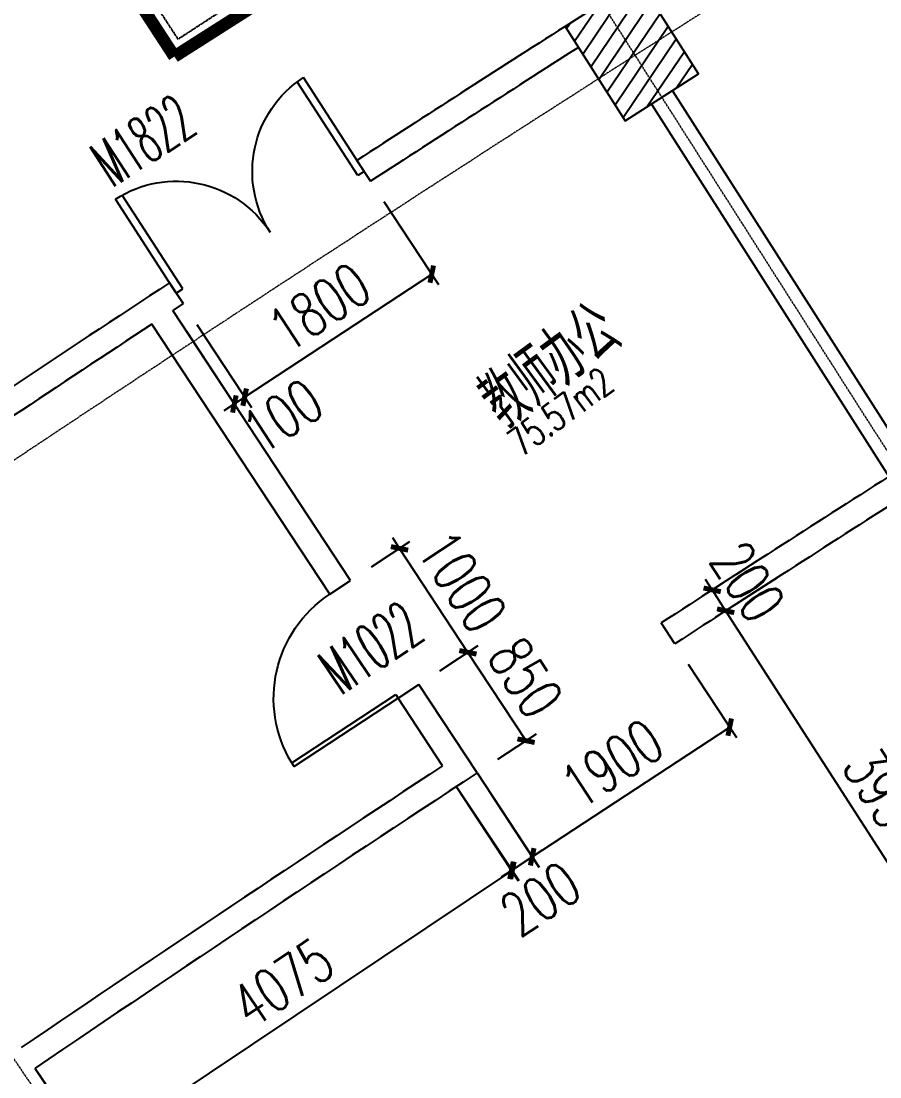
# Model space of a CAD drawing. Header units: millimetres. Extents: x -167 to 12027559, y -6694179 to 6449.
# Drawn here: x 11611601 to 11618505, y -6447995 to -6439510 of the extents above; entities that cross this region are included whole.
import ezdxf
from ezdxf.enums import TextEntityAlignment as Align

# ---------------------------------------------------------------- set-up
doc = ezdxf.new("R2010")
doc.units = ezdxf.units.MM
doc.header["$LTSCALE"] = 10
for name, pattern in [('A1-RG-AXIS$0$CENTER', [50.8, 31.75, -6.35, 6.35, -6.35]), ('A1-RI-F1$0$442 Site - clean$0$DASHED', [0.75, 0.5, -0.25]), ('A1-RI-F1$0$442 Site - clean$0$HIDDEN2', [0.1875, 0.125, -0.0625]), ('A1-RI-F1$0$442 Site - Ground$0$HIDDEN2', [0.1875, 0.125, -0.0625]), ('A1-RI-F1$0$CENTER2', [1.125, 0.75, -0.125, 0.125, -0.125]), ('A1-RI-F1$0$Dash', [6, 3, -3]), ('A1-RI-F1$0$DASHDOT', [1, 0.5, -0.25, 0, -0.25]), ('A1-RI-F1$0$HIDDEN', [0.375, 0.25, -0.125]), ('A1-RI-F1$0$SJX', [9, 6, -3]), ('A1-RI-F1$0$ZXX0', [15, 10, -2.5, 0, -2.5]), ('A1-RI-F1$0$ZXX1000', [18, 15, -1.25, 0.5, -1.25])]:
    doc.linetypes.add(name, pattern=pattern)
for name, color, linetype in [('A1-RD-1F$0$A-GLAZ', 140, 'Continuous'), ('A1-RG-AXIS$0$A-COLU-HATH', 8, 'Continuous'), ('A1-RG-AXIS$0$A-COLUMN', 7, 'Continuous'), ('A1-RI-F1$0$0M-防火分区、防烟分区', 30, 'A1-RI-F1$0$DASHDOT'), ('A1-RI-F1$0$442 Site - clean$0$0-dlc-li-contour', 31, 'A1-RI-F1$0$442 Site - clean$0$DASHED'), ('A1-RI-F1$0$442 Site - clean$0$mry-green area hatch', 76, 'Continuous'), ('A1-RI-F1$0$442 Site - clean$0$mry-roads', 2, 'Continuous'), ('A1-RI-F1$0$442 Site - clean$0$mry-water hatch', 154, 'Continuous'), ('A1-RI-F1$0$442 Site - Ground$0$mry-overhead', 253, 'A1-RI-F1$0$442 Site - Ground$0$HIDDEN2'), ('A1-RI-F1$0$A-DIMS-1：100', 1, 'Continuous'), ('A1-RI-F1$0$A-DOOR', 32, 'Continuous'), ('A1-RI-F1$0$A-FUZHUXIAN', 55, 'Continuous'), ('A1-RI-F1$0$A-STRS-TREA', 50, 'Continuous'), ('A1-RI-F1$0$A-SYMB-AREA', 4, 'Continuous'), ('A1-RI-F1$0$A-SYMB-NAME', 4, 'Continuous'), ('A1-RI-F1$0$A-WALL', 7, 'Continuous'), ('A1-RI-F1$0$G-ACCS', 7, 'Continuous'), ('A1-RI-F1$0$G-EVAC', 5, 'Continuous'), ('A1-RI-F1$0$N-SYMB-DOOR', 13, 'Continuous'), ('A1-RI-F1$0$N-SYMB-DOOR1', 13, 'Continuous'), ('A1-RI-F1$0$N-SYMB-DOOR2', 13, 'Continuous'), ('A1-RI-F1$0$道路中线_N1', 7, 'Continuous'), ('A1-RI-F1$0$道路中线_中科路', 7, 'Continuous'), ('A1-RI-F1$0$道路中线_内部道路', 3, 'A1-RI-F1$0$CENTER2')]:
    doc.layers.add(name, color=color, linetype=linetype)
doc.layers.add('A1-RG-AXIS$0$A-GRID', color=1, linetype='A1-RG-AXIS$0$CENTER', lineweight=9)
doc.layers.add('A1-RI-F1$0$车行道边线', color=5, linetype='A1-RI-F1$0$SJX', lineweight=40)
doc.styles.add('A1-RI-F1$0$ECADI', font='gbeitc.shx', dxfattribs={"width": 0.7, "bigfont": 'gbcbig.shx'})
doc.styles.add('A1-RI-F1$0$ECADI-SYM', font='simplex.shx', dxfattribs={"width": 0.7, "bigfont": 'hztxt.shx'})
doc.styles.add('A1-RI-F1$0$XD2008', font='txt.shx', dxfattribs={"width": 0.7, "bigfont": 'xd-hztxt.shx'})
doc.dimstyles.new('A1-RI-F1$0$XD100$0', dxfattribs={"dimscale": 100, "dimtxt": 3.5, "dimasz": 2, "dimexe": 1, "dimexo": 2, "dimgap": 1, "dimtad": 1, "dimdec": 0, "dimdsep": 46, "dimtxsty": 'A1-RI-F1$0$XD2008', "dimblk1": 'A1-RI-F1$0$_ArchTick', "dimblk2": 'A1-RI-F1$0$_ArchTick', "dimsah": 1, "dimcen": 2.5, "dimclrd": 1, "dimclre": 1, "dimclrt": 4, "dimaunit": 1, "dimadec": 0, "dimazin": 0, "dimtfac": 1, "dimtdec": 0, "dimtix": 1, "dimtmove": 2, "dimatfit": 3, "dimfxl": 0, "dimtolj": 1, "dimtzin": 0, "dimarcsym": 0})

# ---------------------------------------------------------------- blocks, each defined once
blk = doc.blocks.new('A1-RI-F1$0$A-X-D2-60$0$d1000')
at = {"layer": 'A1-RI-F1$0$A-DOOR'}
blk.add_lwpolyline([(1257258.4, 175906.7), (1257258.4, 175941.7), (1256258.2, 175941.7), (1256258.2, 175906.7)], close=True, dxfattribs=at)
blk.add_arc((1257257.6, 175941.7), 1000, 182.00579, 269.95491, dxfattribs=at)
blk = doc.blocks.new('A1-RI-F1$0$5erhfh')
at = {"layer": 'A1-RI-F1$0$A-SYMB-AREA', "style": 'A1-RI-F1$0$ECADI', "width": 0.7}
blk.add_attdef('340M2', text='', height=2.5, dxfattribs=at).set_placement((0, 1.25), align=Align.MIDDLE_LEFT)
at = {"layer": 'A1-RI-F1$0$A-SYMB-NAME', "style": 'A1-RI-F1$0$ECADI', "width": 0.7}
blk.add_attdef('CHINESENAME', (-12.29, 3.09), '', height=4.5, dxfattribs=at)
blk = doc.blocks.new('A1-RG-AXIS$0$colu')
at = {"layer": 'A1-RG-AXIS$0$A-COLU-HATH', "linetype": 'ByBlock'}
h = blk.add_hatch(dxfattribs=at)
h.set_pattern_fill('ANSI31', color=256, scale=888, angle=11, style=0)
h.set_pattern_definition([(56, (-5304, 12651), (-92.02317055, 62.0704123), [])])
h.paths.add_polyline_path([(11591264.2, -6433838.8), (11591158.5, -6433556.8), (11590222.1, -6433907.7), (11590399.9, -6434382.1)])
h.paths.add_polyline_path([(11582705.6, -6437301.3), (11582516, -6436795.2), (11581579.6, -6437146.1), (11581701, -6437474.4)])
h.paths.add_polyline_path([(11590471.6, -6449023.6), (11591079.8, -6449817.4), (11591635.4, -6449391.7), (11591027.3, -6448597.9)])
h.paths.add_polyline_path([(11597647.1, -6443800.1), (11598173.7, -6444529.9), (11598741.4, -6444120.4), (11598214.8, -6443390.5)])
h.paths.add_polyline_path([(11585545.5, -6442593.7), (11586153.7, -6443387.5), (11586709.3, -6442961.8), (11586101.2, -6442168)])
h.paths.add_polyline_path([(11592849.2, -6437150.3), (11593375.8, -6437880.2), (11593943.4, -6437470.6), (11593416.8, -6436740.7)])
h.paths.add_polyline_path([(11606394.6, -6455923.8), (11606921.2, -6456653.6), (11607488.9, -6456244), (11606962.3, -6455514.2)])
h.paths.add_polyline_path([(11601625.9, -6449314.5), (11602152.5, -6450044.4), (11602720.2, -6449634.8), (11602193.6, -6448905)])
edge = h.paths.add_edge_path()
edge.add_arc((11595249.5, -6454684.4), 425, 0, 360)
edge = h.paths.add_edge_path()
edge.add_arc((11600175.9, -6461114.9), 425, 0, 360)
h.paths.add_polyline_path([(11613306.9, -6451073.5), (11613812.4, -6451818.2), (11614391.5, -6451425.1), (11613886.1, -6450680.4)])
h.paths.add_polyline_path([(11620355.7, -6446423.7), (11620839.5, -6447182.6), (11621429.7, -6446806.3), (11620945.9, -6446047.4)])
h.paths.add_polyline_path([(11615974.2, -6439551.7), (11616458.1, -6440310.5), (11617048.3, -6439934.2), (11616564.5, -6439175.3)])
h.paths.add_polyline_path([(11608730, -6444330.1), (11609235.4, -6445074.8), (11609814.6, -6444681.6), (11609309.2, -6443937)])
h.paths.add_polyline_path([(11600306.1, -6431918.8), (11600811.6, -6432663.5), (11601390.7, -6432270.4), (11600885.3, -6431525.7)])
h.paths.add_polyline_path([(11607910.2, -6426903.7), (11608394.1, -6427662.5), (11608984.3, -6427286.2), (11608500.5, -6426527.3)])
h.paths.add_polyline_path([(11630302.3, -6423284.6), (11630692.9, -6423982.7), (11631129.2, -6423738.6), (11630738.6, -6423040.4)])
h.paths.add_polyline_path([(11626248.1, -6416039.2), (11626638.7, -6416737.4), (11627075.1, -6416493.2), (11626684.4, -6415795.1)])
h.paths.add_polyline_path([(11627535, -6441978.3), (11627996.9, -6442750.7), (11628597.7, -6442391.5), (11628135.8, -6441619.1)])
h.paths.add_polyline_path([(11634839, -6437740.8), (11635278.5, -6438526.2), (11635889.4, -6438184.4), (11635449.9, -6437399)])
h.paths.add_polyline_path([(11615655.2, -6422108.9), (11616117.1, -6422881.3), (11616717.9, -6422522.1), (11616256, -6421749.7)])
h.paths.add_polyline_path([(11619863.2, -6429146.9), (11620325, -6429919.3), (11620925.8, -6429560.1), (11620464, -6428787.6)])
h.paths.add_polyline_path([(11630859.3, -6430628.5), (11631298.8, -6431413.9), (11631909.7, -6431072.1), (11631470.2, -6430286.7)])
h.paths.add_polyline_path([(11627538.8, -6424694.4), (11627978.3, -6425479.8), (11628589.1, -6425138), (11628149.7, -6424352.6)])
h.paths.add_polyline_path([(11623352.7, -6434983.2), (11623814.5, -6435755.7), (11624415.3, -6435396.5), (11623953.5, -6434624)])
h.paths.add_polyline_path([(11623534.7, -6417538.5), (11623974.1, -6418323.9), (11624585, -6417982.1), (11624145.5, -6417196.7)])
h.paths.add_polyline_path([(11635339.1, -6420464.1), (11635755.9, -6421261.8), (11636376.3, -6420937.7), (11635959.6, -6420140)])
h.paths.add_polyline_path([(11645506.5, -6407137.9), (11645842, -6407864.2), (11645388.1, -6408073.9), (11645052.6, -6407347.6)])
h.paths.add_polyline_path([(11648218.5, -6414201.1), (11648554, -6414927.4), (11649007.9, -6414717.7), (11648672.4, -6413991.5)])
h.paths.add_polyline_path([(11649797, -6429903.6), (11650190.6, -6430712.9), (11650820.1, -6430406.7), (11650426.4, -6429597.4)])
h.paths.add_polyline_path([(11632162.7, -6412872.3), (11631542.2, -6413196.4), (11632283.1, -6414614.6), (11632903.5, -6414290.4)])
h.paths.add_polyline_path([(11648552.6, -6404922.5), (11647914.6, -6405210.5), (11648572.8, -6406668.9), (11649210.9, -6406380.9)])
h.paths.add_polyline_path([(11638487.9, -6426491.2), (11638904.6, -6427288.9), (11639525, -6426964.7), (11639108.3, -6426167.1)])
h.paths.add_polyline_path([(11646232.1, -6422574.6), (11646625.7, -6423383.9), (11647255.2, -6423077.7), (11646861.6, -6422268.4)])
h.paths.add_polyline_path([(11643257.7, -6416459.6), (11643651.4, -6417268.9), (11644280.8, -6416962.8), (11643887.2, -6416153.4)])
edge = h.paths.add_edge_path()
edge.add_arc((11640554, -6410100.5), 425, 0, 360)
h.paths.add_polyline_path([(11642261.7, -6433714.8), (11642678.5, -6434512.5), (11643298.9, -6434188.4), (11642882.2, -6433390.7)])
h.paths.add_polyline_path([(11657438.5, -6426310.3), (11657808.8, -6427130.6), (11658446.8, -6426842.6), (11658076.5, -6426022.3)])
h.paths.add_polyline_path([(11654085.6, -6418882), (11654455.8, -6419702.3), (11655093.8, -6419414.3), (11654723.6, -6418594)])
h.paths.add_polyline_path([(11659423.4, -6409140.7), (11659769.9, -6409971.3), (11660416, -6409701.8), (11660069.4, -6408871.2)])
h.paths.add_polyline_path([(11651288, -6412684.1), (11651658.2, -6413504.4), (11652296.3, -6413216.4), (11651926, -6412396.1)])
h.paths.add_polyline_path([(11672567.5, -6404094.9), (11672841.4, -6404846.5), (11673311.2, -6404675.2), (11673037.2, -6403923.6)])
h.paths.add_polyline_path([(11669749.3, -6396288.4), (11670092.2, -6397229.1), (11670561.8, -6397057.7), (11670219.1, -6396117.2)])
h.paths.add_polyline_path([(11678236.4, -6409177.5), (11678567.9, -6410121), (11679228.3, -6409889), (11678896.8, -6408945.5)])
h.paths.add_polyline_path([(11675949.4, -6402667.6), (11676280.8, -6403611.1), (11676941.3, -6403379), (11676609.8, -6402435.6)])
h.paths.add_polyline_path([(11662041.8, -6415416.4), (11662388.4, -6416247), (11663034.4, -6415977.4), (11662687.8, -6415146.8)])
h.paths.add_polyline_path([(11670094.3, -6412180.7), (11670416.9, -6413020.9), (11671070.4, -6412770), (11670747.8, -6411929.8)])
h.paths.add_polyline_path([(11656265.8, -6401573.1), (11656650.9, -6402495.9), (11657296.9, -6402226.4), (11656911.8, -6401303.5)])
h.paths.add_polyline_path([(11664718.2, -6398177.2), (11665076.6, -6399110.8), (11665730.1, -6398859.9), (11665371.7, -6397926.3)])
h.paths.add_polyline_path([(11667657.1, -6405832.5), (11667979.7, -6406672.7), (11668633.2, -6406421.8), (11668310.6, -6405581.6)])
h.paths.add_polyline_path([(11673264.6, -6395025.5), (11673596.1, -6395968.9), (11674256.5, -6395736.9), (11673925, -6394793.5)])
edge = h.paths.add_edge_path()
edge.add_arc((11681417.1, -6417175.4), 425, 0, 360)
h.paths.add_polyline_path([(11673015.3, -6419789.2), (11673337.9, -6420629.5), (11673991.4, -6420378.6), (11673668.8, -6419538.4)])
h.paths.add_polyline_path([(11665180.1, -6422937.9), (11665526.7, -6423768.5), (11666172.7, -6423499), (11665826.1, -6422668.4)])
at = {"layer": 'A1-RG-AXIS$0$A-COLUMN'}
blk.add_lwpolyline([(11615974.2, -6439551.7), (11616458.1, -6440310.5), (11617048.3, -6439934.2), (11616564.5, -6439175.3)], close=True, dxfattribs=at)
blk = doc.blocks.new('A1-RG-AXIS')
at = {"layer": 'A1-RG-AXIS$0$A-GRID', "linetype": 'A1-RG-AXIS$0$CENTER', "ltscale": 0.05}
blk.add_lwpolyline([(11682866.1, -6392336.6, 0.10373), (11569674.9, -6456283.6, 0.10373)], format="xyb", dxfattribs=at)
at = {"layer": 'A1-RG-AXIS$0$A-GRID', "ltscale": 0.05}
for points in [[(11690526.8, -6414141.5, 0.104527), (11584753.6, -6473784.9)], [(11691982.8, -6418505.6, 0.104638), (11587756.3, -6477270.1)]]:
    blk.add_lwpolyline(points, format="xyb", dxfattribs=at)
at = {"layer": 'A1-RG-AXIS$0$A-GRID', "linetype": 'A1-RG-AXIS$0$CENTER', "ltscale": 0.05}
for points in [[(11626002.1, -6454628.9), (11603635.8, -6419548.3)], [(11595822.2, -6424689.2), (11619186.6, -6459113.1)]]:
    blk.add_lwpolyline(points, dxfattribs=at)
blk.add_arc((11778731.9, -6694178.6), 308600, 107.574373, 131.323037, dxfattribs=at)
at = {"layer": 'A1-RG-AXIS$0$A-GRID', "ltscale": 0.05}
blk.add_arc((11778731.9, -6694178.6), 301700, 107.53359, 131.336201, dxfattribs=at)
at = {"layer": 'A1-RG-AXIS$0$A-COLU-HATH', "linetype": 'ByBlock'}
blk.add_blockref('A1-RG-AXIS$0$colu', (0, 0), dxfattribs=at)
blk = doc.blocks.new('A1-RI-F1$0$_ArchTick')
at = {"color": 0, "linetype": 'ByBlock', "const_width": 0.4}
blk.add_lwpolyline([(-0.5, -0.5), (0.5, 0.5)], dxfattribs=at)
blk = doc.blocks.new('*D313')
at = {"layer": 'A1-RI-F1$0$A-DIMS-1：100', "color": 1, "linetype": 'ByBlock', "lineweight": -2}
for p, q in [((11615266.8, -6445552.1), (11615765.1, -6446309.6)), ((11615099.7, -6445662), (11615598.1, -6446419.5)), ((11615710.2, -6446226.1), (11615793.7, -6446171.1)), ((11615543.1, -6446336), (11615710.2, -6446226.1)), ((11615543.1, -6446336), (11615459.6, -6446391))]:
    blk.add_line(p, q, dxfattribs=at)
at = {"layer": 'Defpoints', "color": 0, "linetype": 'ByBlock'}
for p in [(11615156.8, -6445385), (11614989.7, -6445495), (11615710.2, -6446226.1)]:
    blk.add_point(p, dxfattribs=at)
at = {"layer": 'A1-RI-F1$0$A-DIMS-1：100', "color": 1, "linetype": 'ByBlock', "lineweight": -2, "xscale": 100, "yscale": 100, "zscale": 100}
for p, rotation in [((11615710.2, -6446226.1), 213.3430878280974), ((11615543.1, -6446336), 33.34308782809741)]:
    blk.add_blockref('A1-RI-F1$0$_ArchTick', p, dxfattribs=dict(at, rotation=rotation))
at = {"layer": 'A1-RI-F1$0$A-DIMS-1：100', "color": 4, "linetype": 'ByBlock', "insert": (11615776, -6446563.1), "char_height": 350, "attachment_point": 5, "rotation": 33.34309, "style": 'A1-RI-F1$0$XD2008'}
blk.add_mtext('\\A1;200', dxfattribs=at)
blk = doc.blocks.new('*D314')
at = {"layer": 'A1-RI-F1$0$A-DIMS-1：100', "color": 1, "linetype": 'ByBlock', "lineweight": -2}
for p, q in [((11615100.9, -6445661.3), (11615606.5, -6446417.8)), ((11615550.9, -6446334.7), (11612162.5, -6448599.1)), ((11611712.5, -6447925.7), (11612218.1, -6448682.2))]:
    blk.add_line(p, q, dxfattribs=at)
at = {"layer": 'Defpoints', "color": 0, "linetype": 'ByBlock'}
for p in [(11614989.7, -6445495), (11611601.4, -6447759.4), (11612162.5, -6448599.1)]:
    blk.add_point(p, dxfattribs=at)
at = {"layer": 'A1-RI-F1$0$A-DIMS-1：100', "color": 1, "linetype": 'ByBlock', "lineweight": -2, "xscale": 100, "yscale": 100, "zscale": 100}
for p, rotation in [((11615550.9, -6446334.7), 33.75444240982432), ((11612162.5, -6448599.1), 213.7544424098243)]:
    blk.add_blockref('A1-RI-F1$0$_ArchTick', p, dxfattribs=dict(at, rotation=rotation))
at = {"layer": 'A1-RI-F1$0$A-DIMS-1：100', "color": 4, "linetype": 'ByBlock', "insert": (11613703.9, -6447238.2), "char_height": 350, "attachment_point": 5, "rotation": 33.75444, "style": 'A1-RI-F1$0$XD2008'}
blk.add_mtext('\\A1;4075', dxfattribs=at)
blk = doc.blocks.new('*D316')
at = {"layer": 'A1-RI-F1$0$A-DIMS-1：100', "color": 1, "linetype": 'ByBlock', "lineweight": -2}
for p, q in [((11614966.5, -6444731.9), (11615276.8, -6444527.8)), ((11615660.5, -6445293), (11615193.2, -6444582.8)), ((11615433.8, -6445442.2), (11615744.1, -6445238.1))]:
    blk.add_line(p, q, dxfattribs=at)
at = {"layer": 'Defpoints', "color": 0, "linetype": 'ByBlock'}
for p in [(11615193.2, -6444582.8), (11614799.4, -6444841.8), (11615266.8, -6445552.1)]:
    blk.add_point(p, dxfattribs=at)
at = {"layer": 'A1-RI-F1$0$A-DIMS-1：100', "color": 1, "linetype": 'ByBlock', "lineweight": -2, "xscale": 100, "yscale": 100, "zscale": 100}
for p, rotation in [((11615193.2, -6444582.8), 123.3430836658478), ((11615660.5, -6445293), 303.3430836658478)]:
    blk.add_blockref('A1-RI-F1$0$_ArchTick', p, dxfattribs=dict(at, rotation=rotation))
at = {"layer": 'A1-RI-F1$0$A-DIMS-1：100', "color": 4, "linetype": 'ByBlock', "insert": (11615656.6, -6444786.7), "char_height": 350, "attachment_point": 5, "rotation": 303.34308, "style": 'A1-RI-F1$0$XD2008'}
blk.add_mtext('\\A1;850', dxfattribs=at)
blk = doc.blocks.new('*D317')
at = {"layer": 'A1-RI-F1$0$A-DIMS-1：100', "color": 1, "linetype": 'ByBlock', "lineweight": -2}
for p, q in [((11614416.9, -6443896.5), (11614727.1, -6443692.4)), ((11614643.6, -6443747.4), (11614588.6, -6443663.8)), ((11615193.2, -6444582.8), (11614643.6, -6443747.4)), ((11614966.5, -6444731.9), (11615276.8, -6444527.8)), ((11615193.2, -6444582.8), (11615248.2, -6444666.3))]:
    blk.add_line(p, q, dxfattribs=at)
at = {"layer": 'Defpoints', "color": 0, "linetype": 'ByBlock'}
for p in [(11614643.6, -6443747.4), (11614249.8, -6444006.5), (11614799.4, -6444841.8)]:
    blk.add_point(p, dxfattribs=at)
at = {"layer": 'A1-RI-F1$0$A-DIMS-1：100', "color": 1, "linetype": 'ByBlock', "lineweight": -2, "xscale": 100, "yscale": 100, "zscale": 100}
for p, rotation in [((11614643.6, -6443747.4), 303.3429274653367), ((11615193.2, -6444582.8), 123.3429274653367)]:
    blk.add_blockref('A1-RI-F1$0$_ArchTick', p, dxfattribs=dict(at, rotation=rotation))
at = {"layer": 'A1-RI-F1$0$A-DIMS-1：100', "color": 4, "linetype": 'ByBlock', "insert": (11615148.1, -6444013.9), "char_height": 350, "attachment_point": 5, "rotation": 303.34293, "style": 'A1-RI-F1$0$XD2008'}
blk.add_mtext('\\A1;1000', dxfattribs=at)
blk = doc.blocks.new('*D318')
at = {"layer": 'A1-RI-F1$0$A-DIMS-1：100', "color": 1, "linetype": 'ByBlock', "lineweight": -2}
for p, q in [((11613013.9, -6441946.7), (11613453.9, -6442615.5)), ((11612930.6, -6442001.5), (11613370.7, -6442670.3)), ((11613399, -6442532), (11613315.7, -6442586.8)), ((11613399, -6442532), (11613482.5, -6442477)), ((11613315.7, -6442586.8), (11613232.2, -6442641.7))]:
    blk.add_line(p, q, dxfattribs=at)
at = {"layer": 'Defpoints', "color": 0, "linetype": 'ByBlock'}
for p in [(11612904, -6441779.6), (11612820.7, -6441834.4), (11613315.7, -6442586.8)]:
    blk.add_point(p, dxfattribs=at)
at = {"layer": 'A1-RI-F1$0$A-DIMS-1：100', "color": 1, "linetype": 'ByBlock', "lineweight": -2, "xscale": 100, "yscale": 100, "zscale": 100}
for p, rotation in [((11613399, -6442532), 213.343231277096), ((11613315.7, -6442586.8), 33.34323127709597)]:
    blk.add_blockref('A1-RI-F1$0$_ArchTick', p, dxfattribs=dict(at, rotation=rotation))
at = {"layer": 'A1-RI-F1$0$A-DIMS-1：100', "color": 4, "linetype": 'ByBlock', "insert": (11613704.7, -6442683.4), "char_height": 350, "attachment_point": 5, "rotation": 33.34323, "style": 'A1-RI-F1$0$XD2008'}
blk.add_mtext('\\A1;100', dxfattribs=at)
blk = doc.blocks.new('A1-RD-1F')
at = {"layer": 'A1-RD-1F$0$A-GLAZ', "ltscale": 0.25}
for radius, start, end in [(292800, 108.984811, 127.828852), (292500, 108.926088, 127.887577)]:
    blk.add_arc((11778729.3, -6694180.2), radius, start, end, dxfattribs=at)
blk = doc.blocks.new('A1-RI-F1$0$mc')
at = {"layer": 'A1-RI-F1$0$N-SYMB-DOOR', "style": 'A1-RI-F1$0$ECADI-SYM', "width": 0.7}
for tag, p in [('门窗主编号1', (55.7, -311.3)), ('门窗主编号2', (667.6, -311.3))]:
    blk.add_attdef(tag, p, '', height=180, dxfattribs=at)
at = {"layer": 'A1-RI-F1$0$N-SYMB-DOOR', "style": 'A1-RI-F1$0$ECADI-SYM', "width": 0.7, "flags": 1}
for tag, p in [('洞口尺寸(宽X高)', (55.6, -717.2)), ('备注', (57.1, -921.2))]:
    blk.add_attdef(tag, p, '', height=180, dxfattribs=at)
at = {"layer": 'A1-RI-F1$0$N-SYMB-DOOR1', "style": 'A1-RI-F1$0$ECADI-SYM', "width": 0.7}
blk.add_attdef('门窗辅编号1', (55.7, -516.1), '', height=180, dxfattribs=at)
at = {"layer": 'A1-RI-F1$0$N-SYMB-DOOR2', "style": 'A1-RI-F1$0$ECADI-SYM', "width": 0.7}
blk.add_attdef('门窗辅编号2', (311.5, -516.1), '', height=180, dxfattribs=at)
blk = doc.blocks.new('*D537')
at = {"layer": 'A1-RI-F1$0$A-DIMS-1：100', "color": 1, "linetype": 'ByBlock', "lineweight": -2}
for p, q in [((11617577.8, -6443810), (11617072.7, -6444134.6)), ((11617685.9, -6443978.2), (11617180.8, -6444302.9)), ((11617156.8, -6444080.6), (11617102.8, -6443996.4)), ((11617156.8, -6444080.6), (11617265, -6444248.8)), ((11617265, -6444248.8), (11617319, -6444332.9))]:
    blk.add_line(p, q, dxfattribs=at)
at = {"layer": 'Defpoints', "color": 0, "linetype": 'ByBlock'}
for p in [(11617746, -6443701.9), (11617854.2, -6443870.1), (11617265, -6444248.8)]:
    blk.add_point(p, dxfattribs=at)
at = {"layer": 'A1-RI-F1$0$A-DIMS-1：100', "color": 1, "linetype": 'ByBlock', "lineweight": -2, "xscale": 100, "yscale": 100, "zscale": 100}
for p, rotation in [((11617156.8, -6444080.6), 302.7295798280314), ((11617265, -6444248.8), 122.7295798280314)]:
    blk.add_blockref('A1-RI-F1$0$_ArchTick', p, dxfattribs=dict(at, rotation=rotation))
at = {"layer": 'A1-RI-F1$0$A-DIMS-1：100', "color": 4, "linetype": 'ByBlock', "insert": (11617442.2, -6444016), "char_height": 350, "attachment_point": 5, "rotation": 302.72958, "style": 'A1-RI-F1$0$XD2008'}
blk.add_mtext('\\A1;200', dxfattribs=at)
blk = doc.blocks.new('*D538')
at = {"layer": 'A1-RI-F1$0$A-DIMS-1：100', "color": 1, "linetype": 'ByBlock', "lineweight": -2}
for p, q in [((11617678.4, -6443983.1), (11617180.9, -6444302.9)), ((11617265, -6444248.8), (11619400.7, -6447571.6)), ((11619814.2, -6447305.9), (11619316.6, -6447625.7))]:
    blk.add_line(p, q, dxfattribs=at)
at = {"layer": 'Defpoints', "color": 0, "linetype": 'ByBlock'}
for p in [(11617846.7, -6443874.9), (11619982.4, -6447197.7), (11619400.7, -6447571.6)]:
    blk.add_point(p, dxfattribs=at)
at = {"layer": 'A1-RI-F1$0$A-DIMS-1：100', "color": 1, "linetype": 'ByBlock', "lineweight": -2, "xscale": 100, "yscale": 100, "zscale": 100}
for p, rotation in [((11617265, -6444248.8), 122.7313001693384), ((11619400.7, -6447571.6), 302.7313001693385)]:
    blk.add_blockref('A1-RI-F1$0$_ArchTick', p, dxfattribs=dict(at, rotation=rotation))
at = {"layer": 'A1-RI-F1$0$A-DIMS-1：100', "color": 4, "linetype": 'ByBlock', "insert": (11618564.2, -6445761.5), "char_height": 350, "attachment_point": 5, "rotation": 302.7313, "style": 'A1-RI-F1$0$XD2008'}
blk.add_mtext('\\A1;3950', dxfattribs=at)
blk = doc.blocks.new('A1-RI-F1$0$A$C6B365CFD')
at = {"layer": 'A1-RI-F1$0$442 Site - clean$0$mry-green area hatch'}
h = blk.add_hatch(dxfattribs=at)
h.set_pattern_fill('GRASS', color=256, scale=1200, angle=71.94682, style=0)
h.set_pattern_definition([(161.94682, (-11520186.1, 6499236.26), (-1069.71302, -543.795965), [225, -1472.05628]), (116.94682, (-11520186.1, 6499236.3), (-1069.71302, -543.79596), [225, -975]), (206.94682, (-11520186.1, 6499236.3), (543.79596, -1069.71302), [225, -975])])
h.paths.add_polyline_path([(66021.8, 2130.6, -0.051626), (71413.1, 7329.9, -0.053448), (90570.6, 18360, 0.042333), (93537, 19981.5, -0.008341), (111143.7, 31221.2, -0.044789), (155520.7, 51675.1), (154685.2, 58163.4, 0.05968), (97087.5, 30194.9, 0.074603)])
at = {"layer": 'A1-RI-F1$0$442 Site - clean$0$mry-water hatch'}
h = blk.add_hatch(dxfattribs=at)
h.set_pattern_fill('ANSI36', color=256, scale=10000, style=0, double=1)
h.set_pattern_definition([(45, (11631555.6, 4045443.5), (662.91261, 2430.67956), [3125, -625, 0, -625])])
edge = h.paths.add_edge_path(flags=17)
edge.add_line((53014, 9796.6), (55487.6, 11067.5))
edge.add_line((55487.6, 11067.5), (57457.2, 11674.9))
edge.add_line((57457.2, 11674.9), (60249.3, 13316.4))
edge.add_line((60249.3, 13316.4), (63041.4, 14958))
edge.add_line((63041.4, 14958), (65130.9, 16665.3))
edge.add_line((65130.9, 16665.3), (66916.6, 17610.1))
edge.add_line((66916.6, 17610.1), (68247.1, 18415))
edge.add_line((68247.1, 18415), (68947.4, 18992.4))
edge.add_line((68947.4, 18992.4), (70277.9, 19657.2))
edge.add_line((70277.9, 19657.2), (71248.3, 20287.9))
edge.add_line((71248.3, 20287.9), (72458.4, 20584.5))
edge.add_line((72458.4, 20584.5), (73766.1, 21200))
edge.add_line((73766.1, 21200), (74285, 21580.5))
edge.add_line((74285, 21580.5), (74756.4, 21869.2))
edge.add_line((74756.4, 21869.2), (75167, 22241.6))
edge.add_line((75167, 22241.6), (75771.8, 22640.6))
edge.add_line((75771.8, 22640.6), (76483.4, 22982.7))
edge.add_arc((240588.4, -192829.3), 271118.5, 108.609446, 127.249608, ccw=False)
edge.add_line((154070.2, 64114), (154830, 58213.4))
edge.add_arc((242629.7, -196239.4), 269174.7, 109.037143, 122.731148)
edge.add_arc((175076.5, -87360.9), 141073.2, 123.561115, 141.151768)
edge.add_arc((62846.2, 2979.5), 3000, 220.74312, 321.90678, ccw=False)
edge.add_line((60573.3, 1021.5), (53014, 9796.6))
edge.add_line((53014, 9796.6), (53014, 9796.6))
at = {"layer": 'A1-RI-F1$0$442 Site - clean$0$0-dlc-li-contour', "ltscale": 200}
blk.add_open_spline([(68749.4, 456.2), (70816.9, 2395), (78282.7, 9002.5), (96434.4, 20046.8), (127126, 35476.1), (165716.5, 49438.4), (196097.2, 55192.6), (210151.6, 53840.7)], degree=3, knots=[11277.073383, 11277.073383, 11277.073383, 11277.073383, 19779.716963, 41235.652166, 74625.278099, 122716.965484, 164709.015764, 164709.015764, 164709.015764, 164709.015764], dxfattribs=at)
at = {"layer": 'A1-RI-F1$0$442 Site - clean$0$mry-roads', "linetype": 'A1-RI-F1$0$HIDDEN'}
blk.add_lwpolyline([(55643.7, 11115.6), (57457.2, 11674.9), (60249.3, 13316.4), (63041.4, 14958), (65130.9, 16665.3), (66916.6, 17610.1), (68247.1, 18415), (68947.4, 18992.4), (70277.9, 19657.2), (71248.3, 20287.9), (72458.4, 20584.5), (73766.1, 21200), (74285, 21580.5), (74756.4, 21869.2), (75167, 22241.6), (75771.8, 22640.6), (76483.4, 22982.7, -0.081513), (154070.2, 64114), (154830, 58213.4, 0.059823), (97087.5, 30194.9, 0.076905), (65207.2, 1128.7, -0.083814), (64468.8, 456.2, -0.083814)], format="xyb", dxfattribs=at)
at = {"layer": 'A1-RI-F1$0$442 Site - clean$0$mry-roads', "ltscale": 200}
for radius, start, end in [(284500, 109.409263, 130.715845), (275500, 109.774017, 135.403601)]:
    blk.add_arc((240704.3, -192974.7), radius, start, end, dxfattribs=at)
at = {"layer": 'A1-RI-F1$0$车行道边线', "linetype": 'A1-RI-F1$0$SJX', "lineweight": -3}
for radius, start, end in [(284500, 109.409263, 130.715845), (275500, 109.474514, 135.403601)]:
    blk.add_arc((240704.3, -192974.7), radius, start, end, dxfattribs=at)
at = {"layer": 'A1-RI-F1$0$道路中线_N1', "color": 1, "linetype": 'A1-RI-F1$0$ZXX0', "ltscale": 0.5}
blk.add_arc((240704.3, -192974.7), 280000, 103.387767, 136.304596, dxfattribs=at)
blk.add_arc((240704.3, -192974.7), 280000, 103.387767, 136.304596, dxfattribs=at)
at = {"layer": 'A1-RI-F1$0$道路中线_中科路', "color": 6, "linetype": 'A1-RI-F1$0$ZXX1000', "ltscale": 150}
blk.add_arc((240704.3, -192974.7), 280000, 107.572473, 136.304596, dxfattribs=at)
at = {"layer": 'A1-RI-F1$0$道路中线_内部道路', "ltscale": 10}
blk.add_arc((240588.4, -192829.3), 331118.5, 95.274126, 136.563345, dxfattribs=at)
blk = doc.blocks.new('*D128')
at = {"layer": 'A1-RI-F1$0$A-DIMS-1：100', "color": 1, "linetype": 'ByBlock', "lineweight": -2}
for p, q in [((11616964.9, -6444676.7), (11617352.7, -6445267.5)), ((11615709.5, -6446226.6), (11617297.8, -6445183.9)), ((11615376.5, -6445719.3), (11615764.4, -6446310.2))]:
    blk.add_line(p, q, dxfattribs=at)
at = {"layer": 'Defpoints', "color": 0, "linetype": 'ByBlock'}
for p in [(11616855.1, -6444509.5), (11617297.8, -6445183.9), (11615266.8, -6445552.1)]:
    blk.add_point(p, dxfattribs=at)
at = {"layer": 'A1-RI-F1$0$A-DIMS-1：100', "color": 1, "linetype": 'ByBlock', "lineweight": -2, "xscale": 100, "yscale": 100, "zscale": 100}
for p, rotation in [((11617297.8, -6445183.9), 33.28227967652218), ((11615709.5, -6446226.6), 213.2822796765222)]:
    blk.add_blockref('A1-RI-F1$0$_ArchTick', p, dxfattribs=dict(at, rotation=rotation))
at = {"layer": 'A1-RI-F1$0$A-DIMS-1：100', "color": 4, "linetype": 'ByBlock', "insert": (11616352.8, -6445475.3), "char_height": 350, "attachment_point": 5, "rotation": 33.28228, "style": 'A1-RI-F1$0$XD2008'}
blk.add_mtext('\\A1;1900', dxfattribs=at)
blk = doc.blocks.new('*D129')
at = {"layer": 'A1-RI-F1$0$A-DIMS-1：100', "color": 1, "linetype": 'ByBlock', "lineweight": -2}
for p, q in [((11614518.2, -6440958.5), (11614957.4, -6441627)), ((11613398.1, -6442531.7), (11614902.5, -6441543.4)), ((11613013.8, -6441946.8), (11613453, -6442615.3))]:
    blk.add_line(p, q, dxfattribs=at)
at = {"layer": 'Defpoints', "color": 0, "linetype": 'ByBlock'}
for p in [(11614408.4, -6440791.3), (11614902.5, -6441543.4), (11612904, -6441779.6)]:
    blk.add_point(p, dxfattribs=at)
at = {"layer": 'A1-RI-F1$0$A-DIMS-1：100', "color": 1, "linetype": 'ByBlock', "lineweight": -2, "xscale": 100, "yscale": 100, "zscale": 100}
for p, rotation in [((11614902.5, -6441543.4), 33.30376517443767), ((11613398.1, -6442531.7), 213.3037651744377)]:
    blk.add_blockref('A1-RI-F1$0$_ArchTick', p, dxfattribs=dict(at, rotation=rotation))
at = {"layer": 'A1-RI-F1$0$A-DIMS-1：100', "color": 4, "linetype": 'ByBlock', "insert": (11613999.3, -6441807.7), "char_height": 350, "attachment_point": 5, "rotation": 33.30377, "style": 'A1-RI-F1$0$XD2008'}
blk.add_mtext('\\A1;1800', dxfattribs=at)
blk = doc.blocks.new('A1-RI-F1$0$1500')
at = {"layer": 'A1-RI-F1$0$A-DOOR'}
for p, q in [((0, 100), (0, 850)), ((1500, 100), (1500, 850)), ((51.4, 100), (51.4, 848.2)), ((1448.6, 100), (1448.6, 848.2)), ((0, 100), (51.4, 100)), ((1500, 100), (1448.6, 100))]:
    blk.add_line(p, q, dxfattribs=at)
for centre, start, end in [((0, 100), 0, 90), ((1500, 100), 90, 180)]:
    blk.add_arc(centre, 750, start, end, dxfattribs=at)
blk = doc.blocks.new('A1-RI-F1')
at = {"layer": 'A1-RI-F1$0$0M-防火分区、防烟分区', "const_width": 100}
blk.add_lwpolyline([(11630214.2, -6429270.8), (11628798.1, -6426740, 0.016732), (11611249.7, -6437365), (11612833.6, -6439794.2, -0.01673)], format="xyb", close=True, dxfattribs=at)
at = {"layer": 'A1-RI-F1$0$442 Site - Ground$0$mry-overhead', "ltscale": 20}
blk.add_lwpolyline([(11758094.7, -6402408, 0.007577), (11749262.8, -6403167.4), (11748849.8, -6399088.2, 0.055784), (11684355.1, -6412994.7), (11685659.4, -6416881.7, 0.084561), (11599102.7, -6463333.3), (11592164.5, -6454413.7), (11594248, -6452806.9, 0.000043), (11592636.5, -6450703.6, 0.017034), (11576445.4, -6463980.2), (11589775.6, -6479462.5, -0.164141), (11758553.3, -6408891.5, -0.164141)], format="xyb", dxfattribs=at)
at = {"layer": 'A1-RI-F1$0$A-FUZHUXIAN', "linetype": 'A1-RI-F1$0$442 Site - clean$0$HIDDEN2', "ltscale": 3}
blk.add_lwpolyline([(11630078.1, -6429232.4), (11628759.7, -6426876.2, 0.016569), (11611388.1, -6437394.1), (11612862.7, -6439655.9, -0.016566), (11630078.1, -6429232.4, 0.016566)], format="xyb", dxfattribs=at)
at = {"layer": 'A1-RI-F1$0$A-STRS-TREA'}
for radius, end in [(288150, 129.400757), (287850, 129.459087)]:
    blk.add_arc((11778731.9, -6694178.6), radius, 94.045841, end, dxfattribs=at)
at = {"layer": 'A1-RI-F1$0$A-WALL', "linetype": 'ByBlock'}
for p, q in [((11616837.5, -6440068.6), (11618746, -6443062)), ((11616668.9, -6440176.1), (11618577.3, -6443169.5)), ((11614301.6, -6440628.5), (11614411.3, -6440795.8)), ((11612794.3, -6441612.4), (11612904, -6441779.6)), ((11612904, -6441779.6), (11612820.7, -6441834.4)), ((11614249.8, -6444006.5), (11612820.7, -6441834.4)), ((11614082.7, -6444116.4), (11612653.6, -6441944.4)), ((11614082.7, -6444116.4), (11614249.8, -6444006.5)), ((11616857.7, -6444513.4), (11616747.8, -6444346.3)), ((11614632.4, -6444951.8), (11614799.4, -6444841.8)), ((11615266.8, -6445552.1), (11614799.4, -6444841.8)), ((11614989.7, -6445495), (11614632.4, -6444951.8)), ((11611713.7, -6447924.9), (11613679.3, -6450820.8))]:
    blk.add_line(p, q, dxfattribs=at)
for radius, start, end in [(302200.2, 122.586737, 122.963896), (302000.2, 122.586781, 122.963703), (302200.2, 123.305169, 123.890883), (302000.2, 123.36206, 123.871728), (297750, 122.539621, 122.958227), (297550, 122.539634, 122.957968), (297750, 123.362331, 124.146554), (297550, 123.323832, 124.146541)]:
    blk.add_arc((11778731.9, -6694178.6), radius, start, end, dxfattribs=at)
at = {"layer": 'A1-RI-F1$0$G-EVAC', "color": 4, "linetype": 'A1-RI-F1$0$Dash', "ltscale": 0.1}
blk.add_arc((11778731.9, -6694178.6), 286950, 115.472746, 129.459159, dxfattribs=at)
at = {"linetype": 'ByBlock'}
blk.add_blockref('A1-RD-1F', (0, 0), dxfattribs=at)
at = {"color": 3, "linetype": 'ByBlock'}
blk.add_blockref('A1-RG-AXIS', (0, 0), dxfattribs=at)
at = {"layer": 'A1-RI-F1$0$A-DOOR', "xscale": -1.199999999598081, "yscale": 1.200000000186265, "zscale": 1.199999999853307, "rotation": 32.91012994400408}
blk.add_blockref('A1-RI-F1$0$1500', (11614425.5, -6440818.8), dxfattribs=at)
at = {"layer": 'A1-RI-F1$0$A-DOOR', "xscale": -0.9999999999999996, "rotation": 213.2546036520502}
blk.add_blockref('A1-RI-F1$0$A-X-D2-60$0$d1000', (10466780.5, -6987252.7), dxfattribs=at)
at = {"layer": 'A1-RI-F1$0$A-SYMB-NAME'}
ref = blk.add_blockref('A1-RI-F1$0$5erhfh', (11616255, -6442507), dxfattribs=dict(at, xscale=64.28571428593685, yscale=64.28571428593685, zscale=64.28571428593685, rotation=36.18285447708952))
ref.add_attrib('340M2', '75.57m2', (11615622.5, -6443018.5), dxfattribs={"layer": 'A1-RI-F1$0$A-SYMB-AREA', "height": 225, "rotation": 36.18285, "style": 'A1-RI-F1$0$XD2008', "width": 0.7})
ref.add_attrib('CHINESENAME', '教师办公', (11615500, -6442813.3), dxfattribs={"height": 450, "rotation": 36.18285, "style": 'A1-RI-F1$0$XD2008', "width": 0.7})
at = {"layer": 'A1-RI-F1$0$G-ACCS', "linetype": 'ByBlock'}
blk.add_blockref('A1-RI-F1$0$A$C6B365CFD', (11538192.7, -6501584.3), dxfattribs=at)
at = {"layer": 'A1-RI-F1$0$N-SYMB-DOOR'}
ref = blk.add_blockref('A1-RI-F1$0$mc', (11612861.6, -6439954.3), dxfattribs=dict(at, xscale=-1.499999999227567, yscale=1.499999999068677, rotation=32.98796750071805))
ref.add_attrib('门窗主编号1', 'M1822', (11612334.3, -6440853.2), dxfattribs={"height": 375, "rotation": 32.98797, "style": 'A1-RI-F1$0$ECADI-SYM', "width": 0.5})
ref = blk.add_blockref('A1-RI-F1$0$mc', (11614681.8, -6444026.3), dxfattribs=dict(at, xscale=-1.499999999369496, yscale=1.499999999031388, rotation=34.07859922439324))
ref.add_attrib('门窗主编号1', 'M1022', (11614171.7, -6444935.1), dxfattribs={"height": 375, "rotation": 34.0786, "style": 'A1-RI-F1$0$ECADI-SYM', "width": 0.5})
at = {"layer": 'A1-RI-F1$0$A-DIMS-1：100', "linetype": 'ByBlock'}
for p1, p2, distance, picture, middle in [((11612904, -6441779.6), (11614408.4, -6440791.3), -899.9, '*D129', (11613999.3, -6441807.7)), ((11614799.4, -6444841.8), (11614249.8, -6444006.5), -471.4, '*D317', (11615148.1, -6444013.9)), ((11617746, -6443701.9), (11617854.2, -6443870.1), -700.4, '*D537', (11617442.2, -6444016)), ((11617846.7, -6443874.9), (11619982.4, -6447197.7), -691.5, '*D538', (11618564.2, -6445761.5)), ((11615266.8, -6445552.1), (11614799.4, -6444841.8), -471.4, '*D316', (11615656.6, -6444786.7)), ((11615266.8, -6445552.1), (11616855.1, -6444509.5), -806.8, '*D128', (11616352.8, -6445475.3)), ((11614989.7, -6445495), (11611601.4, -6447759.4), 1009.9, '*D314', (11613703.9, -6447238.2))]:
    dim = blk.add_aligned_dim(p1=p1, p2=p2, distance=distance, dimstyle='A1-RI-F1$0$XD100$0', override={"dimasz": 1, "dimadec": 2, "dimazin": 2}, dxfattribs=at)
    dim.commit()
    dim.dimension.update_dxf_attribs({"geometry": picture, "text_midpoint": middle})
for base, p1, p2, angle, picture, middle in [((11613315.7, -6442586.8), (11612904, -6441779.6), (11612820.7, -6441834.4), 213.34323, '*D318', (11613704.7, -6442683.4)), ((11615710.2, -6446226.1), (11614989.7, -6445495), (11615156.8, -6445385), 33.34309, '*D313', (11615776, -6446563.1))]:
    dim = blk.add_linear_dim(base=base, p1=p1, p2=p2, angle=angle, dimstyle='A1-RI-F1$0$XD100$0', override={"dimasz": 1, "dimadec": 2, "dimazin": 2}, dxfattribs=at)
    dim.commit()
    dim.dimension.update_dxf_attribs({"geometry": picture, "text_midpoint": middle, "dimtype": 129})

msp = doc.modelspace()

# ---------------------------------------------------------------- block references
at = {"color": 0}
msp.add_blockref('A1-RI-F1', (0, 0), dxfattribs=at)

doc.saveas('drawing.dxf')
